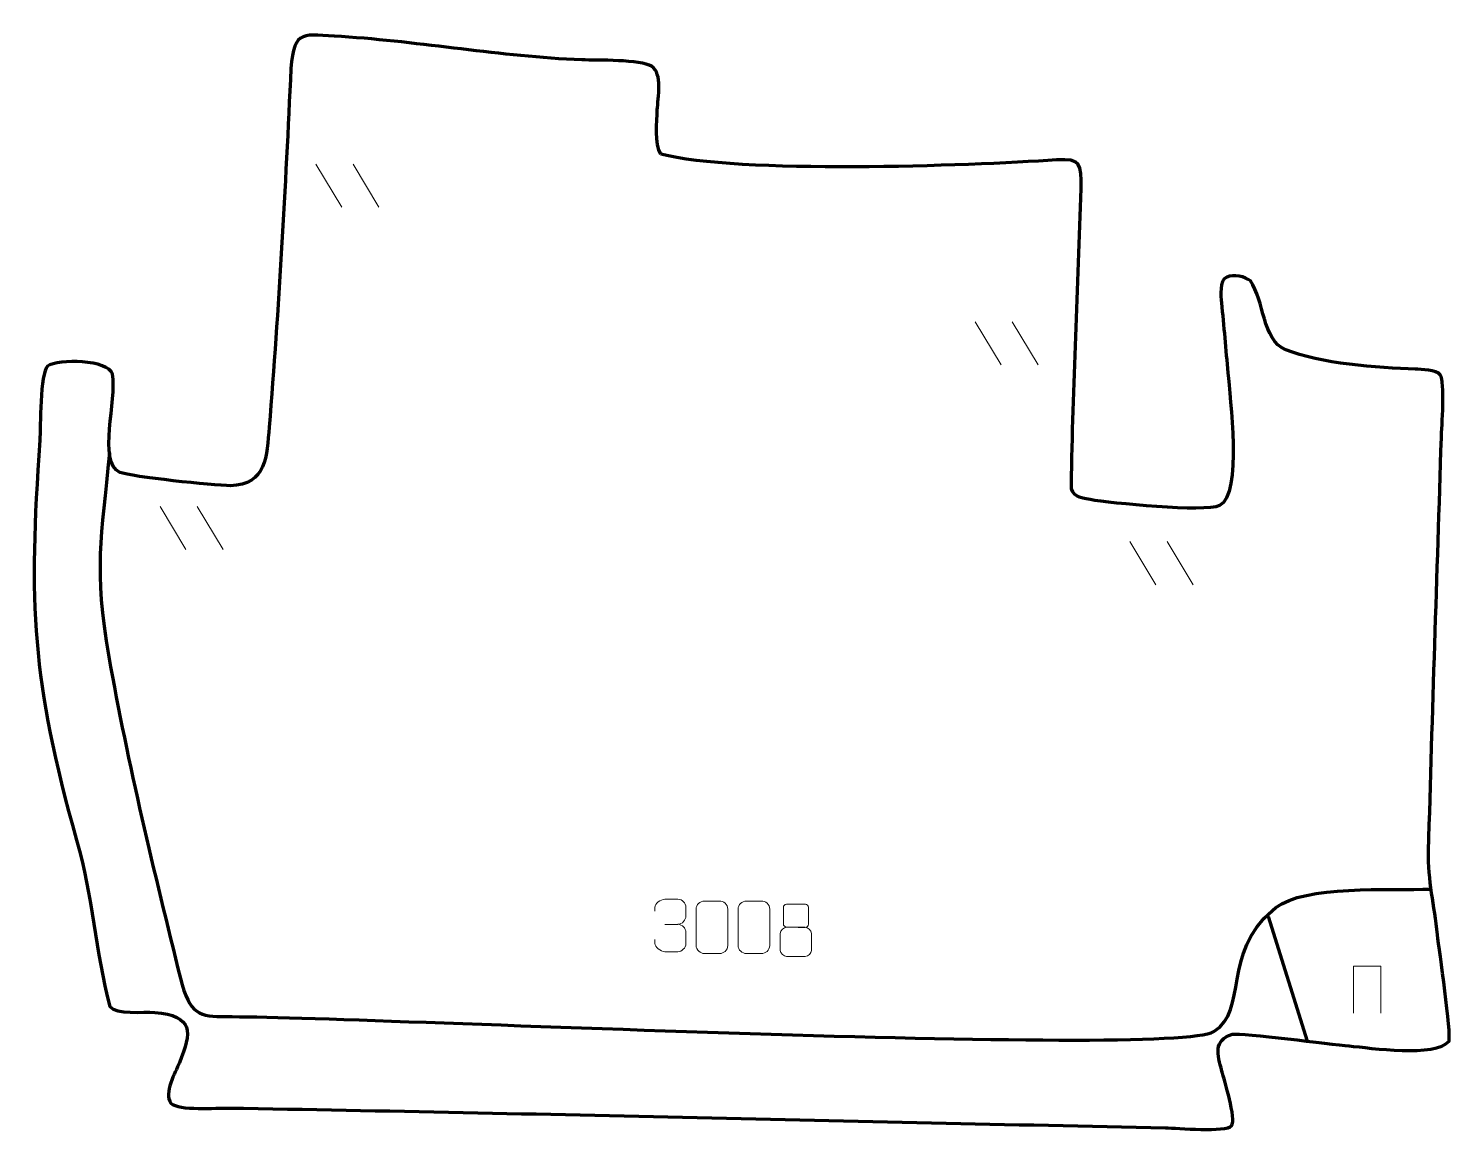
# Model space of a CAD drawing. Header units: millimetres. Extents: x -529 to 149, y 206 to 732.
import ezdxf

# ---------------------------------------------------------------- set-up
doc = ezdxf.new("R2010")
doc.units = ezdxf.units.MM
doc.header["$MEASUREMENT"] = 0
doc.layers.add('layer 1', color=7, linetype='Continuous', plot=False)
doc.layers.add('layer 2', color=7, linetype='Continuous')
doc.layers.add('layer 3', color=7, linetype='Continuous')

msp = doc.modelspace()

# ---------------------------------------------------------------- linework, layer by layer
at = {"layer": 'layer 1', "color": 250, "lineweight": 9}
for points in [[(-392.054, 667.4892), (-392.054, 667.4892), (-379.6897, 646.9449), (-379.6897, 646.9449)], [(-374.3241, 667.4892), (-374.3241, 667.4892), (-361.9598, 646.9449), (-361.9598, 646.9449)], [(-77.7289, 592.3475), (-77.7289, 592.3475), (-65.3646, 571.8032), (-65.3646, 571.8032)], [(-59.999, 592.3475), (-59.999, 592.3475), (-47.6347, 571.8032), (-47.6347, 571.8032)], [(-466.3289, 504.373), (-466.3289, 504.373), (-453.9646, 483.8287), (-453.9646, 483.8287)], [(-448.599, 504.373), (-448.599, 504.373), (-436.2347, 483.8287), (-436.2347, 483.8287)], [(-3.9073, 487.5725), (-3.9073, 487.5725), (8.457, 467.0282), (8.457, 467.0282)], [(13.8226, 487.5725), (13.8226, 487.5725), (26.1869, 467.0282), (26.1869, 467.0282)], [(-225.6621, 305.1907), (-225.6621, 305.1907), (-219.4657, 305.1907), (-219.4657, 305.1907)]]:
    msp.add_open_spline(points, degree=3, dxfattribs=at)
for points, knots in [([(-230.3718, 311.4359), (-230.3718, 311.4359), (-230.3718, 313.2931), (-230.3718, 313.2931), (-230.3718, 313.2931), (-230.3861, 315.035), (-227.7216, 317.1531), (-225.6625, 317.1304), (-225.6625, 317.1304), (-223.5984, 317.1304), (-221.5344, 317.1304), (-219.4707, 317.1304), (-219.4707, 317.1304), (-217.2762, 317.1392), (-215.6779, 315.2924), (-215.6335, 313.3803), (-215.6335, 313.3803), (-215.6339, 311.9452), (-215.6339, 310.5101), (-215.6335, 309.0746), (-215.6335, 309.0746), (-215.6821, 307.4211), (-217.2847, 305.1911), (-219.483, 305.2011), (-219.483, 305.2011), (-217.2793, 305.1899), (-215.6713, 303.3867), (-215.6173, 301.3272), (-215.6173, 301.3272), (-215.6177, 299.5425), (-215.6177, 297.7578), (-215.6173, 295.9727), (-215.6173, 295.9727), (-215.6072, 293.9113), (-217.6621, 292.1482), (-219.483, 292.1563), (-219.483, 292.1563), (-221.5483, 292.1566), (-223.6135, 292.1566), (-225.6791, 292.1563), (-225.6791, 292.1563), (-227.8477, 292.1678), (-230.3787, 294.568), (-230.3973, 296.0298), (-230.3973, 296.0298), (-230.3973, 296.0298), (-230.3973, 297.9384), (-230.3973, 297.9384)], [0, 0, 0, 0, 0.07692308, 0.07692308, 0.07692308, 0.07692308, 0.15384615, 0.15384615, 0.15384615, 0.15384615, 0.23076923, 0.23076923, 0.23076923, 0.23076923, 0.30769231, 0.30769231, 0.30769231, 0.30769231, 0.38461538, 0.38461538, 0.38461538, 0.38461538, 0.46153846, 0.46153846, 0.46153846, 0.46153846, 0.53846154, 0.53846154, 0.53846154, 0.53846154, 0.61538462, 0.61538462, 0.61538462, 0.61538462, 0.69230769, 0.69230769, 0.69230769, 0.69230769, 0.76923077, 0.76923077, 0.76923077, 0.76923077, 0.84615385, 0.84615385, 0.84615385, 0.84615385, 1, 1, 1, 1]), ([(-206.766, 316.2711), (-204.3999, 316.2711), (-202.0334, 316.2711), (-199.6669, 316.2711), (-199.6669, 316.2711), (-197.6864, 316.3067), (-195.6604, 314.8124), (-195.6333, 312.3703), (-195.6333, 312.3703), (-195.6337, 306.6129), (-195.6337, 300.8551), (-195.6333, 295.0969), (-195.6333, 295.0969), (-195.7754, 292.7693), (-197.4818, 291.287), (-199.6669, 291.2762), (-199.6669, 291.2762), (-202.0393, 291.2766), (-204.4117, 291.2766), (-206.7837, 291.2762), (-206.7837, 291.2762), (-208.7422, 291.1706), (-210.7486, 293.0585), (-210.7372, 295.0795), (-210.7372, 295.0795), (-210.7368, 300.8601), (-210.7368, 306.6404), (-210.7372, 312.4202), (-210.7372, 312.4202), (-210.7329, 314.5622), (-208.9558, 316.2847), (-206.766, 316.2711)], [0, 0, 0, 0, 0.11111111, 0.11111111, 0.11111111, 0.11111111, 0.22222222, 0.22222222, 0.22222222, 0.22222222, 0.33333333, 0.33333333, 0.33333333, 0.33333333, 0.44444444, 0.44444444, 0.44444444, 0.44444444, 0.55555556, 0.55555556, 0.55555556, 0.55555556, 0.66666667, 0.66666667, 0.66666667, 0.66666667, 0.77777778, 0.77777778, 0.77777778, 0.77777778, 1, 1, 1, 1]), ([(-186.766, 316.2711), (-184.3999, 316.2711), (-182.0334, 316.2711), (-179.6669, 316.2711), (-179.6669, 316.2711), (-177.6864, 316.3067), (-175.6604, 314.8124), (-175.6333, 312.3703), (-175.6333, 312.3703), (-175.6337, 306.6129), (-175.6337, 300.8551), (-175.6333, 295.0969), (-175.6333, 295.0969), (-175.7754, 292.7693), (-177.4818, 291.287), (-179.6669, 291.2762), (-179.6669, 291.2762), (-182.0393, 291.2766), (-184.4117, 291.2766), (-186.7837, 291.2762), (-186.7837, 291.2762), (-188.7422, 291.1706), (-190.7486, 293.0585), (-190.7372, 295.0795), (-190.7372, 295.0795), (-190.7368, 300.8601), (-190.7368, 306.6404), (-190.7372, 312.4202), (-190.7372, 312.4202), (-190.7329, 314.5622), (-188.9558, 316.2847), (-186.766, 316.2711)], [0, 0, 0, 0, 0.11111111, 0.11111111, 0.11111111, 0.11111111, 0.22222222, 0.22222222, 0.22222222, 0.22222222, 0.33333333, 0.33333333, 0.33333333, 0.33333333, 0.44444444, 0.44444444, 0.44444444, 0.44444444, 0.55555556, 0.55555556, 0.55555556, 0.55555556, 0.66666667, 0.66666667, 0.66666667, 0.66666667, 0.77777778, 0.77777778, 0.77777778, 0.77777778, 1, 1, 1, 1]), ([(-169.1631, 313.3603), (-169.1631, 311.1473), (-169.1631, 307.465), (-169.1631, 305.2517), (-169.1631, 305.2517), (-169.1481, 304.7443), (-168.3407, 303.8129), (-167.6406, 303.8141), (-167.6406, 303.8141), (-164.6707, 303.8143), (-161.7005, 303.7294), (-158.7301, 303.7291), (-158.7301, 303.7291), (-157.933, 303.7333), (-157.2123, 304.5236), (-157.2149, 305.2443), (-157.2149, 305.2443), (-157.2152, 307.4603), (-157.2152, 311.145), (-157.2149, 313.3603), (-157.2149, 313.3603), (-157.2334, 314.0711), (-157.8448, 314.8315), (-158.6787, 314.8241), (-158.6787, 314.8241), (-161.6958, 314.8238), (-164.7127, 314.8238), (-167.7293, 314.8241), (-167.7293, 314.8241), (-168.3557, 314.8317), (-169.1798, 314.1207), (-169.1631, 313.3603)], [0, 0, 0, 0, 0.11111111, 0.11111111, 0.11111111, 0.11111111, 0.22222222, 0.22222222, 0.22222222, 0.22222222, 0.33333333, 0.33333333, 0.33333333, 0.33333333, 0.44444444, 0.44444444, 0.44444444, 0.44444444, 0.55555556, 0.55555556, 0.55555556, 0.55555556, 0.66666667, 0.66666667, 0.66666667, 0.66666667, 0.77777778, 0.77777778, 0.77777778, 0.77777778, 1, 1, 1, 1]), ([(-170.6219, 300.8421), (-170.6219, 297.6713), (-170.6219, 295.9692), (-170.6219, 292.7978), (-170.6219, 292.7978), (-170.6304, 291.5759), (-168.9325, 289.8832), (-167.6799, 289.8747), (-167.6799, 289.8747), (-164.6968, 289.875), (-161.7135, 289.875), (-158.7301, 289.8747), (-158.7301, 289.8747), (-157.4068, 289.8864), (-155.7864, 291.508), (-155.7975, 292.8072), (-155.7975, 292.8072), (-155.7978, 295.9754), (-155.7978, 297.6742), (-155.7975, 300.8421), (-155.7975, 300.8421), (-155.8672, 302.2225), (-157.445, 303.8011), (-158.7504, 303.795), (-158.7504, 303.795), (-161.727, 303.7947), (-164.7036, 303.7947), (-167.6799, 303.795), (-167.6799, 303.795), (-168.7594, 303.8014), (-170.6057, 302.2225), (-170.6219, 300.8421)], [0, 0, 0, 0, 0.11111111, 0.11111111, 0.11111111, 0.11111111, 0.22222222, 0.22222222, 0.22222222, 0.22222222, 0.33333333, 0.33333333, 0.33333333, 0.33333333, 0.44444444, 0.44444444, 0.44444444, 0.44444444, 0.55555556, 0.55555556, 0.55555556, 0.55555556, 0.66666667, 0.66666667, 0.66666667, 0.66666667, 0.77777778, 0.77777778, 0.77777778, 0.77777778, 1, 1, 1, 1]), ([(102.6073, 262.9251), (102.6073, 262.9251), (102.6073, 285.2754), (102.6073, 285.2754), (102.6073, 285.2754), (102.6073, 285.2754), (115.7256, 285.2754), (115.7256, 285.2754), (115.7256, 285.2754), (115.7256, 285.2754), (115.7256, 262.9251), (115.7256, 262.9251)], [0, 0, 0, 0, 0.25, 0.25, 0.25, 0.25, 0.5, 0.5, 0.5, 0.5, 1, 1, 1, 1])]:
    msp.add_open_spline(points, degree=3, knots=knots, dxfattribs=at)
at = {"layer": 'layer 2', "color": 142, "lineweight": 158}
msp.add_open_spline([(-490.4316, 529.9091), (-494.3207, 489.3162), (-498.1215, 474.5745), (-490.7384, 432.7021), (-490.7384, 432.7021), (-481.6836, 381.3486), (-469.1043, 330.0694), (-456.5922, 279.4362), (-456.5922, 279.4362), (-452.2154, 262.0055), (-447.3993, 261.1397), (-434.8791, 261.2169), (-434.8791, 261.2169), (-376.2647, 261.5766), (15.8864, 241.7547), (36.0865, 254.1338), (36.0865, 254.1338), (52.6777, 264.3015), (39.8245, 291.3161), (64.0894, 311.8513), (64.0894, 311.8513), (64.0894, 311.8513), (65.6436, 313.1666), (65.6436, 313.1666), (65.6436, 313.1666), (79.3442, 323.9357), (119.8639, 321.2935), (139.6335, 322.0145)], degree=3, knots=[0, 0, 0, 0, 0.125, 0.125, 0.125, 0.125, 0.25, 0.25, 0.25, 0.25, 0.375, 0.375, 0.375, 0.375, 0.5, 0.5, 0.5, 0.5, 0.625, 0.625, 0.625, 0.625, 0.75, 0.75, 0.75, 0.75, 1, 1, 1, 1], dxfattribs=at)
msp.add_open_spline([(80.783, 249.5018), (80.783, 249.5018), (62.0825, 308.9453), (62.0825, 308.9453)], degree=3, dxfattribs=at)
at = {"layer": 'layer 3', "color": 242, "lineweight": 158}
msp.add_open_spline([(-227.6022, 672.2426), (-190.9461, 662.5521), (-80.9172, 666.615), (-38.895, 669.4298), (-38.895, 669.4298), (-27.2227, 670.2117), (-27.0001, 667.5045), (-27.2327, 655.8412), (-27.2327, 655.8412), (-28.6366, 608.7346), (-31.0731, 561.7596), (-31.8615, 514.5888), (-31.8615, 514.5888), (-31.9509, 509.2438), (-27.989, 508.4739), (-22.887, 507.5572), (-22.887, 507.5572), (-13.2074, 505.9273), (31.7858, 501.3913), (38.7821, 504.73), (38.7821, 504.73), (49.7333, 509.9563), (43.7369, 556.677), (42.7632, 567.9148), (42.7632, 567.9148), (41.7949, 579.088), (40.7528, 590.2549), (39.718, 601.4221), (39.718, 601.4221), (39.4285, 604.537), (38.615, 612.109), (42.1893, 613.6327), (42.1893, 613.6327), (45.305, 614.961), (51.2961, 613.9188), (53.5039, 611.7991), (53.5039, 611.7991), (60.2383, 602.3367), (58.8988, 583.8152), (70.3951, 578.9436), (70.3951, 578.9436), (86.5807, 572.4318), (114.3811, 570.2197), (132.0777, 569.7727), (132.0777, 569.7727), (134.8543, 569.7026), (142.1946, 569.4072), (144.0432, 566.9796), (144.0432, 566.9796), (146.399, 563.8861), (144.7097, 542.0582), (144.5544, 536.9671), (144.5544, 536.9671), (142.5517, 471.4038), (140.2085, 405.8215), (138.4691, 340.2546), (138.4691, 340.2546), (138.0828, 325.6944), (141.2492, 314.5218), (142.7234, 300.1456), (142.7234, 300.1456), (143.5486, 293.0416), (149.3918, 252.7924), (148.1846, 249.5854), (148.1846, 249.5854), (141.7368, 241.6401), (110.8522, 246.3221), (100.5415, 247.2423), (100.5415, 247.2423), (91.6207, 248.0563), (49.7744, 253.5555), (44.8995, 252.813), (44.8995, 252.813), (35.6513, 249.8137), (37.8107, 243.1588), (39.8813, 235.2831), (39.8813, 235.2831), (40.9937, 231.0519), (46.9355, 212.337), (44.5204, 209.2391), (44.5204, 209.2391), (41.9922, 205.9961), (18.4884, 208.1245), (13.0531, 208.2382), (13.0531, 208.2382), (-135.7651, 211.3508), (-284.6534, 215.1204), (-433.473, 217.6686), (-433.473, 217.6686), (-439.4218, 217.7704), (-457.4352, 216.26), (-461.1662, 219.9868), (-461.1662, 219.9868), (-464.5855, 224.7761), (-459.0853, 234.4603), (-457.1091, 239.2223), (-457.1091, 239.2223), (-451.151, 253.8979), (-450.2019, 261.6343), (-468.8723, 263.262), (-468.8723, 263.262), (-474.3402, 263.7387), (-487.2899, 261.8693), (-490.2364, 266.0709), (-490.2364, 266.0709), (-497.1902, 292.477), (-498.3922, 318.358), (-506.1131, 345.3343), (-506.1131, 345.3343), (-527.6208, 421.7147), (-529.0492, 457.4075), (-523.6387, 535.8796), (-523.6387, 535.8796), (-523.361, 541.8863), (-523.4371, 567.9011), (-520.0457, 571.1179), (-520.0457, 571.1179), (-514.668, 574.6502), (-490.8806, 574.3937), (-489.0505, 567.3267), (-489.0505, 567.3267), (-486.6709, 555.2817), (-496.0707, 525.5065), (-485.5505, 520.549), (-485.5505, 520.549), (-479.9363, 518.3932), (-440.8177, 514.3147), (-432.867, 514.1798), (-432.867, 514.1798), (-415.4901, 514.6716), (-415.4287, 528.4043), (-414.2908, 542.0617), (-414.2908, 542.0617), (-409.6969, 598.3291), (-406.5065, 656.615), (-403.9459, 713.0446), (-403.9459, 713.0446), (-402.4217, 732.0829), (-397.9368, 729.1506), (-379.8879, 728.2034), (-379.8879, 728.2034), (-341.2398, 725.7252), (-304.4108, 718.6441), (-265.2292, 717.1295), (-265.2292, 717.1295), (-257.9651, 716.8487), (-237.1218, 717.4018), (-231.9743, 714.0501), (-231.9743, 714.0501), (-226.6444, 710.5796), (-228.9136, 699.2116), (-229.2547, 693.3431), (-229.2547, 693.3431), (-229.5681, 687.9522), (-230.5375, 676.7743), (-227.6022, 672.2426)], degree=3, knots=[0, 0, 0, 0, 0.025, 0.025, 0.025, 0.025, 0.05, 0.05, 0.05, 0.05, 0.075, 0.075, 0.075, 0.075, 0.1, 0.1, 0.1, 0.1, 0.125, 0.125, 0.125, 0.125, 0.15, 0.15, 0.15, 0.15, 0.175, 0.175, 0.175, 0.175, 0.2, 0.2, 0.2, 0.2, 0.225, 0.225, 0.225, 0.225, 0.25, 0.25, 0.25, 0.25, 0.275, 0.275, 0.275, 0.275, 0.3, 0.3, 0.3, 0.3, 0.325, 0.325, 0.325, 0.325, 0.35, 0.35, 0.35, 0.35, 0.375, 0.375, 0.375, 0.375, 0.4, 0.4, 0.4, 0.4, 0.425, 0.425, 0.425, 0.425, 0.45, 0.45, 0.45, 0.45, 0.475, 0.475, 0.475, 0.475, 0.5, 0.5, 0.5, 0.5, 0.525, 0.525, 0.525, 0.525, 0.55, 0.55, 0.55, 0.55, 0.575, 0.575, 0.575, 0.575, 0.6, 0.6, 0.6, 0.6, 0.625, 0.625, 0.625, 0.625, 0.65, 0.65, 0.65, 0.65, 0.675, 0.675, 0.675, 0.675, 0.7, 0.7, 0.7, 0.7, 0.725, 0.725, 0.725, 0.725, 0.75, 0.75, 0.75, 0.75, 0.775, 0.775, 0.775, 0.775, 0.8, 0.8, 0.8, 0.8, 0.825, 0.825, 0.825, 0.825, 0.85, 0.85, 0.85, 0.85, 0.875, 0.875, 0.875, 0.875, 0.9, 0.9, 0.9, 0.9, 0.925, 0.925, 0.925, 0.925, 0.95, 0.95, 0.95, 0.95, 1, 1, 1, 1], dxfattribs=at)

doc.saveas('drawing.dxf')
